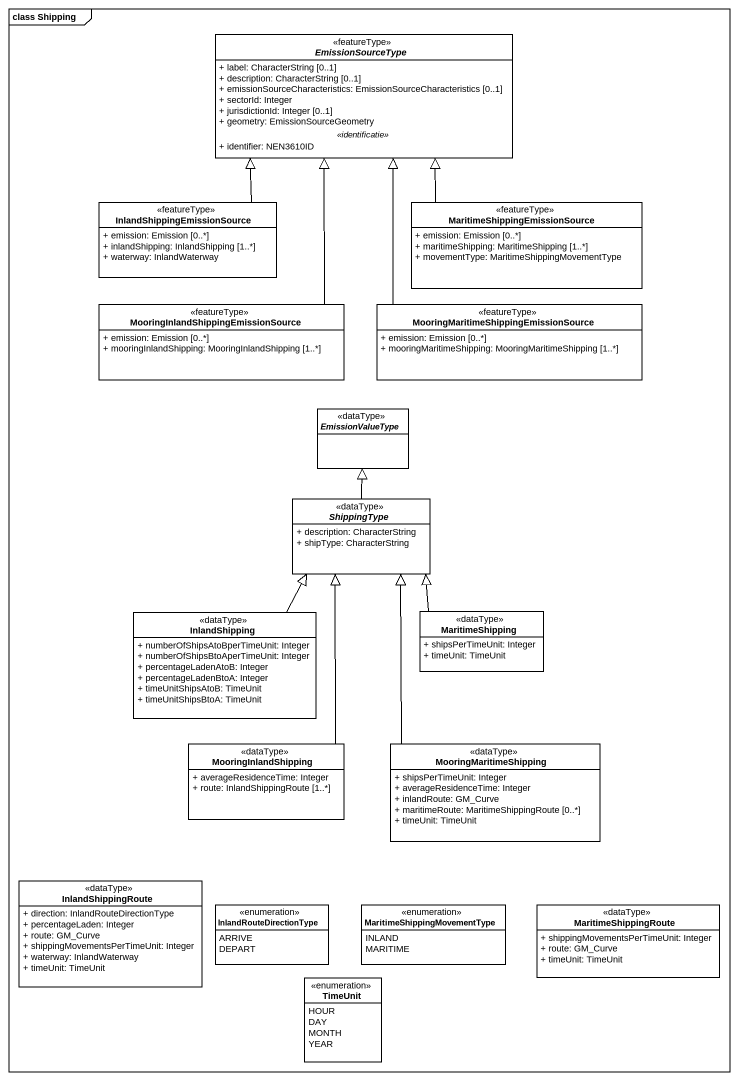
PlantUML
@startuml
mainframe class Shipping
hide circle
hide empty members
skinparam classAttributeIconSize 0
abstract class EmissionSourceType <<featureType>> {
  + label: CharacterString [0..1]
  + description: CharacterString [0..1]
  + emissionSourceCharacteristics: EmissionSourceCharacteristics [0..1]
  + sectorId: Integer
  + jurisdictionId: Integer [0..1]
  + geometry: EmissionSourceGeometry
  .. <<identificatie>> ..
  + identifier: NEN3610ID
}
class InlandShippingEmissionSource <<featureType>> {
  + emission: Emission [0..*]
  + inlandShipping: InlandShipping [1..*]
  + waterway: InlandWaterway
}
class "MaritimeShippingEmissionSource" as MaritimeShippingEmissionSour <<featureType>> {
  + emission: Emission [0..*]
  + maritimeShipping: MaritimeShipping [1..*]
  + movementType: MaritimeShippingMovementType
}
class "MooringInlandShippingEmissionSource" as MooringInlandShippingEmissio <<featureType>> {
  + emission: Emission [0..*]
  + mooringInlandShipping: MooringInlandShipping [1..*]
}
class "MooringMaritimeShippingEmissionSource" as MooringMaritimeShippingEmiss <<featureType>> {
  + emission: Emission [0..*]
  + mooringMaritimeShipping: MooringMaritimeShipping [1..*]
}
abstract class EmissionValueType <<dataType>>
abstract class ShippingType <<dataType>> {
  + description: CharacterString
  + shipType: CharacterString
}
class InlandShipping <<dataType>> {
  + numberOfShipsAtoBperTimeUnit: Integer
  + numberOfShipsBtoAperTimeUnit: Integer
  + percentageLadenAtoB: Integer
  + percentageLadenBtoA: Integer
  + timeUnitShipsAtoB: TimeUnit
  + timeUnitShipsBtoA: TimeUnit
}
class MaritimeShipping <<dataType>> {
  + shipsPerTimeUnit: Integer
  + timeUnit: TimeUnit
}
class MooringInlandShipping <<dataType>> {
  + averageResidenceTime: Integer
  + route: InlandShippingRoute [1..*]
}
class MooringMaritimeShipping <<dataType>> {
  + shipsPerTimeUnit: Integer
  + averageResidenceTime: Integer
  + inlandRoute: GM_Curve
  + maritimeRoute: MaritimeShippingRoute [0..*]
  + timeUnit: TimeUnit
}
class InlandShippingRoute <<dataType>> {
  + direction: InlandRouteDirectionType
  + percentageLaden: Integer
  + route: GM_Curve
  + shippingMovementsPerTimeUnit: Integer
  + waterway: InlandWaterway
  + timeUnit: TimeUnit
}
enum InlandRouteDirectionType {
  ARRIVE
  DEPART
}
enum MaritimeShippingMovementType {
  INLAND
  MARITIME
}
class MaritimeShippingRoute <<dataType>> {
  + shippingMovementsPerTimeUnit: Integer
  + route: GM_Curve
  + timeUnit: TimeUnit
}
enum TimeUnit {
  HOUR
  DAY
  MONTH
  YEAR
}
InlandShippingEmissionSource -up-|> EmissionSourceType
MaritimeShippingEmissionSour -up-|> EmissionSourceType
MooringInlandShippingEmissio -up-|> EmissionSourceType
MooringMaritimeShippingEmiss -up-|> EmissionSourceType
ShippingType -up-|> EmissionValueType
InlandShipping -up-|> ShippingType
MaritimeShipping -up-|> ShippingType
MooringInlandShipping -up-|> ShippingType
MooringMaritimeShipping -up-|> ShippingType
@enduml
